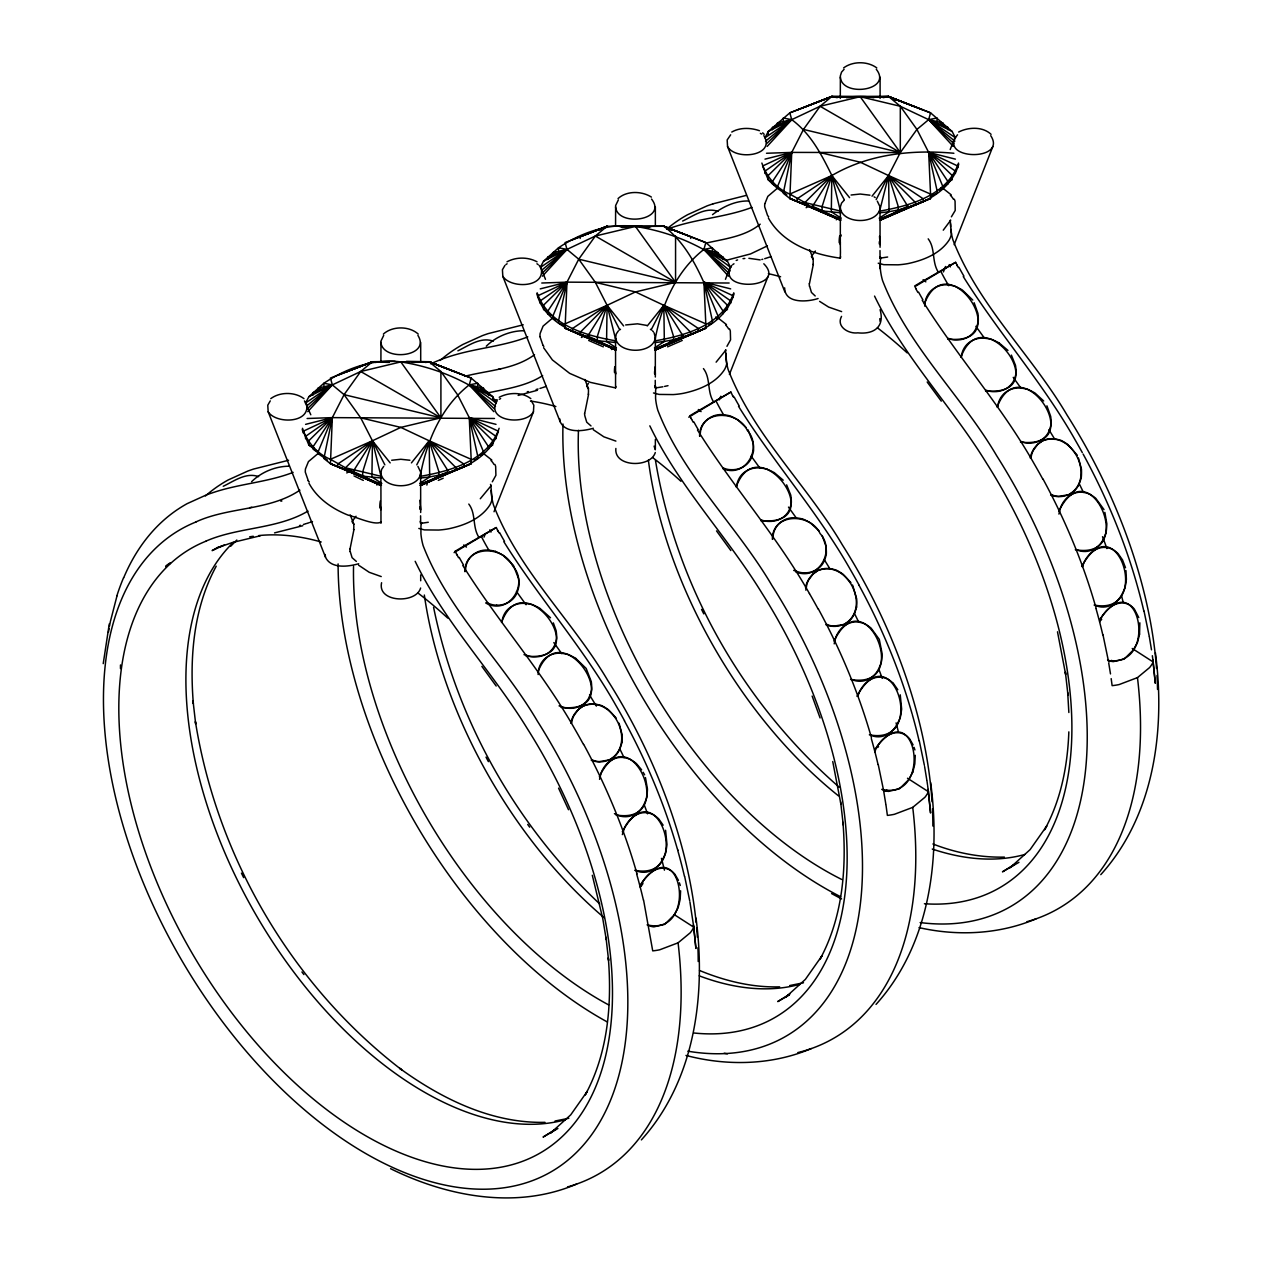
<?xml version="1.0" encoding="UTF-8"?>
<svg xmlns="http://www.w3.org/2000/svg" width="1261" height="1261" viewBox="0 0 1261 1261"><rect width="100%" height="100%" fill="white"/><g stroke="black" fill="none" stroke-linecap="round" stroke-linejoin="round"><path stroke-width="1.5" d="M655.357 449.2L655.357 439.443M841.544 316.369C835.948 326.725 848.685 334.102 857.779 332.841C873.29 334.528 885.017 327.371 880.099 309.686M876.159 199.616L900.307 152.581L900.307 106.271L888.564 96.498L831.834 96.498L789.827 112.844L768.264 131.475L764.97 137.78L791.735 119.653L820.091 106.271L860.191 96.687L888.564 96.498L930.555 112.844L952.134 131.475L955.428 137.78L928.663 119.653L900.307 106.271L860.191 96.687L831.834 96.498L789.827 112.844L791.735 119.653C818.216 139.136 828.682 171.969 844.24 199.616M417.911 466.381L420.622 471.992L420.685 512.502M654.112 332.872L655.357 337.901L655.326 377.023M877.293 201.145L880.02 206.757L880.068 247.266M464.946 571.69C464.694 544.91 503.186 545.083 512.66 565.921C529.462 583.922 508.877 615.983 485.879 603.073M615.557 373.351L615.573 371.806M699.587 436.227C699.351 409.431 737.843 409.604 747.316 430.442C762.921 447.387 745.992 478.392 722.963 468.729M772.378 539.361C772.126 512.565 810.634 512.754 820.107 533.576C835.728 550.521 818.783 581.51 795.754 571.864M323.888 385.582L323.888 383.249C346.16 368.322 373.571 358.345 400.809 361.907C435.612 367.298 468.367 381.121 496.03 403.016L492.736 396.711L471.173 378.064L429.166 361.734L400.809 361.907L360.693 371.506L332.337 384.889L305.572 403.016L308.866 396.711L323.888 383.249L332.337 384.889L344.08 394.661L360.693 417.817L372.436 440.783L371.916 477.005L381.831 483.404M558.528 250.104L558.528 247.771C580.817 232.844 608.228 222.866 635.449 226.444C670.269 231.819 703.023 245.643 730.686 267.537L727.392 261.232L705.813 242.585L663.822 226.255L635.449 226.444L595.35 236.028L566.993 249.41L540.228 267.537L543.523 261.232L558.528 247.771L566.993 249.41L578.736 259.183L595.35 282.338L607.093 305.304L606.573 341.526L616.471 347.926M953.883 153.259C912.002 149.444 868.719 153.921 831.834 175.563L831.314 211.785L841.213 218.169M380.932 507.285L380.901 508.813A20.318 1.939 -87.7 0 0 380.932 509.696M840.315 242.049L840.299 243.594A20.318 1.939 -87.7 0 0 840.33 244.461L840.441 251.759M420.591 515.812L420.67 523.473L420.197 521.313M655.247 380.333L655.326 387.994L662.908 386.78M879.989 250.576L880.068 258.237L879.8 256.661M655.357 387.962L654.853 385.834M840.598 256.661L840.299 258.158L840.457 252.137M380.79 485.438L330.445 463.701L332.337 417.627L344.08 394.661L360.693 371.506L372.436 361.734L395.134 361.34M536.902 293.923C546.045 328.459 588.162 336.34 615.463 349.88L565.086 328.223L566.993 282.149L578.736 259.183L595.35 236.028L607.093 226.255L663.822 226.255L690.744 236.784L690.744 238.439M838.392 219.43L789.827 198.481L791.735 152.408L803.478 129.426L820.091 106.271L831.834 96.498C845.942 98.563 859.86 94.638 873.81 97.759M380.901 361.686L380.98 341.006L383.707 335.394M380.98 523.268L380.901 473.379L381.594 469.47L383.707 466.381M417.911 335.394C431.357 356.816 382.871 362.065 380.901 342.393M420.701 473.379C418.132 489.851 383.47 489.851 380.901 473.379M615.557 226.208L615.636 205.527L618.347 199.916M543.601 347.689L552.397 359.937L569.673 373.366L590.306 382.351L615.557 387.915L615.557 337.901L616.251 333.992L618.347 330.902M651.543 199.065C668.283 220.186 617.512 227.484 615.557 206.914M655.357 337.901C652.788 354.373 618.126 354.373 615.557 337.901M784.641 287.839C784.689 303.838 807.45 302.057 818.074 298.526M840.299 98.39L840.378 75.77L841.544 72.129L844.098 69.308M840.299 244.602L840.378 206.757L841.544 203.116L844.098 200.294M876.285 69.308C893.024 90.429 842.253 97.727 840.299 77.157M880.099 208.144C877.53 224.631 842.868 224.631 840.299 208.144M615.62 387.852L615.857 386.418M1068.839 731.869C1067.61 765.663 1061.021 799.868 1044.612 829.738L1046.756 825.987L1030.095 849.63L1010.14 867.678L1014.538 864.337L1002.463 871.84L1018.951 862.335M103.229 663.633L109.281 623.896M764.86 203.699L767.823 196.369L778.163 187.59M353.963 529.478L350.054 548.882M588.619 394.015L584.71 413.403M813.345 264.258L809.452 283.662M108.446 632.328L109.108 628.388M420.622 588.02C416.13 603.956 377.102 602.648 381.594 582.724M615.872 448.459C613.871 467.421 650.723 468.02 655.279 452.541M109.502 626.118L110.306 621.925M110.448 621.279L116.958 596.012M501.531 622.445C523.693 561.255 597.462 662.64 526.168 656.146M736.188 486.967C758.35 425.777 832.118 527.161 760.824 520.667M960.929 357.226C983.091 296.02 1056.86 397.404 985.55 390.91M840.882 236.233L841.166 235.003M494.485 418.494L332.337 417.627L323.888 458.484L330.445 463.701L380.948 484.839M729.142 283.016L566.993 282.149L558.528 320.657L558.528 323.005L563.903 325.401M937.112 120.362L937.112 118.014L928.663 119.653L916.92 129.426L900.307 152.581L791.735 152.408L783.27 193.248L789.827 198.481L838.549 218.847M1139.55 634.173L1139.849 622.808M537.738 672.381C561.24 610.056 631.241 715.145 561.098 707.342M924.36 304.011C947.862 241.686 1017.832 346.807 947.705 338.988M997.136 407.161C1020.638 344.836 1090.639 449.925 1020.496 442.107M499.12 428.283C488.039 460.691 450.54 471.094 420.212 476.374L420.212 478.029C450.224 475.208 488.511 462.85 498.394 431.23L469.265 417.627L457.522 394.661L440.909 371.506L429.166 361.734L406.468 361.34M733.776 292.804C722.695 325.212 685.196 335.615 654.869 340.896L654.869 342.551C685.669 339.729 724.271 326.741 734.012 293.923M958.518 163.047C947.437 195.455 909.938 205.858 879.611 211.139L879.611 212.794C910.41 209.988 949.013 196.984 958.754 164.182M420.212 476.374C426.313 441.965 441.066 406.83 469.265 384.889L477.73 383.249L477.73 385.582M654.869 340.896C660.969 306.486 675.707 271.351 703.922 249.41L712.37 247.771L712.37 250.104M879.611 211.139L888.564 175.563L860.191 162.18L820.091 152.581M493.839 411.653L469.265 384.889L471.173 378.064L429.166 361.734L412.41 362.443M728.495 276.175L703.922 249.41L705.813 242.585L663.822 226.255C692.604 248.149 704.521 284.419 718.203 316.464L718.203 318.119M953.237 146.418L928.663 119.653L930.555 112.844L888.564 96.498L869.948 97.286M381.2 521.896C375.384 526.136 355.76 516.726 348.083 515.119C332.274 508.782 317.173 498.473 308.945 483.168M570.886 723.262C572.62 712.355 582.519 702.976 593.884 704.001A22.808 9.725 25.4 0 1 601.576 705.593A22.808 7.219 39.3 0 1 608.464 709.754L616.235 718.108M805.543 587.784C807.276 576.876 817.175 567.497 828.54 568.522A22.808 9.725 25.4 0 1 836.216 570.114A22.808 7.219 39.3 0 1 843.12 574.275L850.891 582.629M1030.284 458.027C1032.018 447.119 1041.917 437.74 1053.282 438.781A22.808 9.725 25.4 0 1 1060.958 440.357A22.808 7.219 39.3 0 1 1067.862 444.518L1077.335 455.284M440.909 371.506L440.909 417.817L400.809 427.4L372.436 440.783L362.727 471.772L362.727 476.154L381.452 485.154M675.565 236.028L675.565 282.338L635.449 291.937L607.093 305.304L597.383 336.293L597.383 340.675L616.109 349.675M849.567 197.646L831.834 175.563L822.109 206.536L822.109 210.934L840.851 219.918M494.028 511.73L533.45 411.795L533.829 405.191L531.338 400.888M731.79 265.409C714.372 292.788 788.377 288.722 763.819 263.785M957.54 134.801C936.97 160.1 1007.886 161.912 990.736 135.652M599.353 776.713C630.232 711.913 679.521 825.923 615.935 814.937M833.994 641.234C864.888 576.45 914.178 690.445 850.592 679.458M1058.736 511.477C1089.63 446.693 1138.919 560.688 1075.318 549.717M484.003 537.17L485.438 533.529M725.453 279.296L729.693 268.498M719.369 399.863L720.803 396.238M729.41 374.438L768.091 276.317M950.195 149.539L954.435 138.757M943.401 271.935L945.545 266.481M954.151 244.681L992.833 146.56M307.117 418.494L332.337 417.627L318.071 451.942L318.071 453.597L327.45 460.076M541.773 283.016L566.993 282.149L552.712 316.464L552.712 318.119L556.227 319.805M766.515 153.259L791.735 152.408L777.454 186.723L777.454 188.362L786.848 194.84M123.673 577.79L123.956 577.128A388.782 224.442 60 0 1 177.06 509.838L180.355 507.679A383.628 221.495 59.9 0 1 187.132 503.659L206.599 494.832A498.473 287.902 60.1 0 1 212.573 492.767C238.849 483.735 267.19 482.411 293.135 472.371M622.303 831.771C657.312 767.019 694.307 881.66 634.709 870.295M856.96 696.308C891.968 631.54 928.963 746.181 869.365 734.816M1081.702 566.552C1116.71 501.783 1153.689 616.424 1094.107 605.059M533.45 411.795C525.522 426.06 484.776 421.269 497.133 400.888M216.214 566.189C193.579 607.928 189.544 656.965 193.343 703.543L193.028 700.88L195.691 724.05L195.408 721.623C217.191 857.732 292.174 985.866 401.723 1069.848L399.658 1068.303C441.776 1098.898 491.774 1123.535 544.988 1122.337M416.76 464.836L429.166 440.783L471.173 459.319L471.173 463.701L420.811 485.438M651.417 329.357L663.822 305.304L705.813 323.841L705.813 328.223L655.468 349.959L698.578 330.965L698.578 328.632L663.822 305.304L635.449 291.937L595.35 282.338M589.407 696.813C585.971 704.347 577.633 708.682 569.515 708.304A22.808 19.94 -51.3 0 1 561.807 706.712A22.808 21.926 -33.4 0 1 559.064 705.861M661.915 860.727C657.943 867.615 650.25 873.006 642.022 872.218A22.808 14.486 -30.5 0 1 635.749 870.358M640.604 884.465C681.791 826.207 699.366 937.254 647.082 924.849M875.26 748.987C916.448 690.729 934.023 801.775 881.723 789.37M1100.002 619.23C1138.683 562.374 1159.742 667.242 1108.64 660.559M1133.182 650.14L1124.134 659.109L1113.274 661.631A22.808 12.058 -25.4 0 1 1107.568 659.897M390.169 462.882L372.436 440.783L353.9 470.353L353.9 472.702L381.358 485.343M623.643 325.937L607.093 305.304L588.54 334.89L588.54 337.223L616.014 349.864M838.675 218.121L789.827 198.481L822.109 210.934L840.788 212.794L831.834 175.563L813.282 205.133L813.282 207.466L840.756 220.108M351.992 521.628L356.028 516.253M491.333 485.438L480.283 498.757M586.649 386.15L588.446 383.376M725.973 349.959L716.122 362.159M811.39 256.393L815.41 251.018M950.715 220.202L943.26 230.18M305.588 424.358L332.337 417.627L313.043 446.772L313.043 449.121L321.571 455.284M540.244 288.879L566.993 282.149L547.7 311.294L547.7 313.642L551.183 315.423M764.986 159.138L791.735 152.408L772.441 181.552L772.441 183.885L777.454 188.362M411.433 462.882L429.166 440.783L463.938 464.095L463.938 466.444L420.796 485.359M647.271 325.937L663.822 305.304L690.744 332.321L690.744 333.976L655.279 349.833M872.013 196.18L888.564 175.563L930.555 194.084L930.555 198.481L880.21 220.202M641.376 1139.897C694.984 1080.488 706.16 994.771 696.009 918.087M876.032 1004.418C929.625 945.009 940.816 859.293 930.665 782.608M1100.774 874.661C1154.367 815.252 1165.558 729.536 1155.407 652.851M251.633 481.686C261.295 472.118 275.497 466.223 289.116 466.207M486.273 346.208C495.951 336.64 510.153 330.745 523.772 330.729M270.264 400.888L267.773 405.191L268.167 411.795L325.48 557.157C330.918 569.042 348.304 566.725 358.676 563.746M383.376 334.07C392.36 325.874 409.258 325.874 418.226 334.07M504.92 265.409L502.43 269.712L502.808 276.317L560.136 421.678C565.574 433.563 582.96 431.246 593.332 428.267M618.032 198.592C626.591 190.569 641.881 190.915 651.401 197.094M307.763 411.653L332.337 384.889L330.445 378.064L372.436 361.734L389.192 362.443M542.419 276.175L566.993 249.41L565.086 242.585L607.093 226.255L572.336 239.811M767.161 146.418L791.735 119.653L783.27 118.014L783.27 120.362M315.549 392.36L320.972 387.679M550.206 256.881L555.628 252.2M774.948 127.125L780.37 122.443M230.684 546.249L236.8 540.039M384.841 464.836L372.436 440.783L345.514 467.799L345.514 469.455L380.98 485.312M619.498 329.357L607.093 305.304L580.17 332.321L580.17 333.976L615.62 349.833M761.88 163.047C766.262 176.461 776.54 188.724 789.827 194.084L831.834 175.563L804.912 202.564L804.912 204.219L840.362 220.092M314.036 447.844L308.866 445.07L303.207 431.23L332.337 417.627L308.866 440.672L308.866 445.07L316.543 450.902M537.864 297.407L537.864 295.752L566.993 282.149L543.523 305.194L543.523 309.591L546.959 311.435M771.7 181.679L768.264 179.834L762.606 166.011L791.735 152.408L768.264 175.452L768.264 179.834L772.441 183.885L777.674 186.565M492.294 481.797L495.904 475.302L495.668 466.554A20.318 16.235 9.6 0 0 495.415 465.687L494.895 464.426M726.951 346.318L730.56 339.824L730.324 331.076A20.318 16.235 9.6 0 0 730.072 330.209L729.552 328.963M307.321 408.753L332.337 384.889L318.071 388.104L318.071 389.759M541.978 273.274L566.993 249.41L552.712 252.641L552.712 254.281M766.72 143.533L791.735 119.653L777.454 122.884L777.454 124.54M553.437 317.346L543.081 326.126L540.118 333.456A32.108 25.772 -3.5 0 0 539.96 336.64M613.965 347.327L611.506 349.533M951.393 216.829L955.207 210.477L955.066 201.319A20.318 16.235 9.6 0 0 954.813 200.467L954.293 199.206M270.768 398.649C279.895 391.761 294.838 391.761 303.964 398.649M843.609 67.921C852.72 61.032 867.663 61.032 876.789 67.921M376.85 485.012L378.095 483.94M760.21 224.159C745.219 236.485 725.043 238.77 706.743 242.947M836.248 219.792L837.493 218.705M318.071 453.487L308.441 461.605L305.461 468.934A32.108 25.772 -3.5 0 0 305.304 472.118L308.283 480.709M730.671 134.801L727.171 139.955L727.55 146.56L784.878 291.921M307.574 405.222L332.337 384.889L313.043 392.612L313.043 394.945M542.23 269.759L566.993 249.41L547.7 257.134L547.7 259.467M765.506 141.2L791.735 119.653L772.441 127.377L772.441 129.725M299.882 490.182C269.255 510.878 229.155 506.67 196.117 521.833M534.538 354.719C514.362 369.552 487.975 370.245 464.521 376.361M712.528 214.638C722.726 206.82 735.415 200.657 748.514 200.988M332.337 417.627L305.572 436.369L305.572 438.702M566.993 282.149L540.228 300.89L540.228 303.239M791.735 152.408L764.97 171.133L764.97 173.482M381.09 484.082L330.445 463.701L362.727 476.154L381.389 478.029L372.436 440.783L337.68 464.095L337.68 466.444L380.806 485.359M537.139 292.804C548.22 325.212 585.719 335.615 616.046 340.896L607.093 305.304L572.336 328.632L572.336 330.965L597.383 340.675L616.046 342.551M831.834 175.563L797.062 198.875L797.062 201.208L840.204 220.123M507.017 261.799C515.97 256.881 528.06 256.881 537.013 261.799M505.929 264.558L507.095 263.785M731.758 132.042C740.002 127.298 750.658 127.629 759.437 130.703M499.246 397.262C508.687 392.281 522.164 391.887 530.834 398.649M619.372 330.051L620.522 329.279M732.799 264.558L733.965 263.785M958.644 132.042C968.338 126.998 982.745 126.384 991.067 134.328M307.999 511.099C276.963 529.415 238.707 526.846 206.047 541.079M542.656 375.62C526.467 386.039 506.938 388.766 488.496 392.77M767.397 245.863L750.531 253.934L725.769 260.444M419.787 483.404L429.686 477.005L429.166 440.783L400.809 427.4L360.693 417.817M654.427 347.926L664.342 341.526L663.822 305.304L682.359 334.89L682.359 337.223L654.9 349.864M879.169 218.169L889.084 211.785L888.564 175.563L923.32 198.875L923.32 201.208L880.194 220.123M582.424 706.57L578.342 709.565L573.991 715.491A22.808 19.23 -13.4 0 0 571.722 722.837M817.081 571.091L812.982 574.102L808.648 580.013A22.808 19.23 -13.4 0 0 806.378 587.358A22.808 21.484 -29.3 0 0 805.826 590.164M1041.822 441.334L1037.724 444.345L1033.389 450.256A22.808 19.23 -13.4 0 0 1031.12 457.617M610.387 759.264C636.616 742.871 612.878 694.984 583.938 705.813M845.043 623.785C871.272 607.392 847.518 559.521 818.594 570.335M1069.769 494.028C1096.014 477.635 1072.26 429.765 1043.32 440.578M454.086 552.633L496.188 527.555A54.412 1.166 -30.9 0 0 492.752 529.447L461.494 547.495A54.412 1.166 -30.9 0 0 455.142 551.262M688.742 417.17L730.844 392.076A54.412 1.166 -30.9 0 0 727.408 393.984L696.151 412.016A54.412 1.166 -30.9 0 0 689.799 415.783A79.632 44.529 60.2 0 0 691.17 418.337M956.957 264.873A79.632 47.177 59.9 0 1 955.696 262.304L915.77 286.089M643.583 900.055L652.725 950.873A52.946 35.592 9.9 0 0 659.771 949.769L678.071 942.834L690.24 932.777A53.466 35.923 9.9 0 0 693.771 927.182L689.94 902.009M886.325 807.607L887.381 815.394A52.946 35.592 9.9 0 0 894.427 814.291L912.728 807.371L924.896 797.299A53.466 35.923 9.9 0 0 928.427 791.703L927.607 785.477M1111.177 678.639L1112.123 685.653A52.946 35.592 9.9 0 0 1119.169 684.55L1137.469 677.614L1149.622 667.542A53.466 35.923 9.9 0 0 1153.169 661.962L1152.349 655.72M218.72 546.817L212.116 550.616L222.724 545.714M346.759 472.938L349.644 471.267M581.416 337.459L584.3 335.804M806.157 207.702L809.042 206.047M915.912 288.58A79.632 44.529 60.2 0 1 914.651 285.995A54.412 1.166 -30.9 0 1 920.893 282.275L952.15 264.227A54.412 1.166 -30.9 0 1 955.586 262.335M884.623 791.451L886.909 790.127M1109.365 661.694L1111.65 660.37M557.898 1128.5L543.065 1137.075L555.155 1129.557L550.758 1132.914L570.713 1114.866L587.358 1091.222L585.214 1094.974C607.928 1053.329 612.042 1004.323 608.306 957.777L608.606 960.456L605.974 937.27M789.26 994.929L777.722 1001.597L789.796 994.094L785.414 997.435L805.369 979.387L822.014 955.743L819.871 959.495C842.584 917.85 846.683 868.845 842.947 822.298L843.262 824.978L840.63 801.807M948.682 181.679L952.134 179.834L952.134 175.452L928.663 152.408L916.92 129.426L900.307 106.271M723.94 311.435L727.392 309.591L727.392 305.194L703.922 282.149L705.813 323.841M489.3 446.914L492.736 445.07L492.736 440.672L469.265 417.627L471.173 459.319M682.248 340.454L667.573 346.838M682.627 221.053C693.518 215.899 705.388 206.851 717.998 211.391M457.901 350.81C468.777 345.64 480.646 336.608 493.256 341.148M223.244 486.273C234.12 481.119 245.99 472.071 258.6 476.626M499.309 399.264L500.633 398.586M944.457 185.666L947.957 183.885L947.957 181.552L928.663 152.408L955.412 159.138M791.735 119.653L768.264 131.475L768.264 134.407M543.523 261.232L566.993 249.41M308.866 396.711L332.337 384.889M939.429 190.064L942.929 188.362L942.929 186.723L928.663 152.408L957.793 166.011L957.793 167.666M480.031 455.284L483.546 453.597L483.546 451.942L469.265 417.627L496.014 424.358M879.548 219.918L898.273 210.934L898.273 206.536L888.564 175.563L915.486 202.564L915.486 204.219L880.02 220.092M654.806 349.675L673.532 340.675L673.532 336.293L663.822 305.304M420.149 485.154L438.891 476.154L438.891 471.772L429.166 440.783L456.088 467.799L456.088 469.455L420.638 485.312M879.642 220.108L907.1 207.466L907.1 205.133L888.564 175.563M420.244 485.343L447.718 472.702L447.718 470.353L429.166 440.783M430.584 363.751L441.255 359.353A498.473 287.902 60.1 0 1 447.229 357.289C473.505 348.257 501.846 346.933 527.792 336.892M897.785 210.808L908.503 206.016M931.753 195.644L937.112 193.248L937.112 190.915L928.663 152.408L955.428 171.133L955.428 173.482M669.465 342.157L683.761 335.773M708.808 324.597L712.37 323.005L712.37 320.657L703.922 282.149L730.671 288.879M436.59 476.831L447.324 472.04M474.152 460.076L477.73 458.484L477.73 456.135L469.265 417.627L496.03 436.369L496.03 438.702M565.086 323.841L607.093 305.304M302.482 428.283C306.864 441.697 317.141 453.944 330.445 459.319L372.436 440.783M438.292 480.394L443.194 478.25M880.052 219.603L930.555 198.481L879.91 218.847M657.107 348.603L705.813 328.223L656.981 347.878M224.49 544.894L219.398 547.022L232.56 542.498L260.27 535.783M420.654 484.839L471.173 463.701L420.528 484.082M751.95 207.387C726.131 217.176 698.058 218.61 671.955 227.532A498.473 287.902 60.1 0 0 667.983 228.887M736.219 260.46L737.59 259.908M797.062 110.054L831.834 96.498L837.209 97.664M588.54 233.553L607.093 226.255L580.17 236.784L580.17 238.439M353.9 369.032L372.436 361.734L376.014 362.506M804.912 107.027L831.834 96.498L813.282 103.796M345.514 372.263L372.436 361.734L337.68 375.289M1036.053 918.828C999.437 934.354 957.619 936.371 919.033 927.607M811.312 1048.569C772.016 1065.246 726.966 1066.254 685.968 1055.425M576.671 1184.047C516.6 1209.835 447.403 1196.768 390.563 1168.679M312.492 521.534L309.828 522.48M1068.288 494.785L1058.767 496.377A22.808 18.537 -43.1 0 1 1051.469 494.58M843.546 624.526L834.025 626.118A22.808 18.537 -43.1 0 1 826.727 624.337M608.89 760.005L599.369 761.597A22.808 18.537 -43.1 0 1 592.071 759.816M771.007 256.629L764.718 258.678M546.265 386.386L542.687 387.584M308.929 522.779L306.234 523.63M713.017 203.825L746.354 195.376M541.789 387.884L539.976 388.435M305.32 523.914L303.381 524.481M537.407 390.279L518.145 395.418M302.75 525.742L274.551 532.883M761.802 259.514L762.779 259.246M538.037 389.003L536.098 389.539M625.677 324.944L637.546 323.825L646.751 325.401M299.488 525.538L300.465 525.285M527.24 391.761L528.233 391.525M851.065 195.014L860.191 194.036L869.98 195.187M391.682 460.249L400.809 459.272L409.935 460.249M280.84 501.2L281.897 500.964M249.773 507.679L251.79 507.237M883.189 97.664L888.564 96.498L923.32 110.054M425.587 362.506L429.166 361.734L463.938 375.289M664.61 386.402L668.015 385.677M523.236 324.802L488.275 333.582A498.473 287.681 59.9 0 0 482.317 335.662L462.85 344.474A383.628 221.495 60.2 0 0 456.072 348.509L452.762 350.668A388.782 224.553 60 0 0 440.057 360.504M288.58 460.265L253.619 469.045A498.473 287.681 59.9 0 0 247.66 471.125L228.194 479.952A383.628 221.495 60.2 0 0 221.416 483.972L218.121 486.131A388.782 224.553 60 0 0 205.401 495.967M498.71 369.205L500.775 368.779M789.685 985.55L803.493 982.776M555.045 1121.029L568.837 1118.255M880.099 258.158L887.649 257.023M420.701 523.394L428.267 522.259M621.846 227.5L635.449 225.766L649.068 227.5M846.572 97.759L850.45 97.286M743.013 258.647L744.841 258.458M597.383 230.132L601.056 229.77M496.708 605.185C504.826 605.548 513.18 601.229 516.616 593.695A22.808 10.403 -89.4 0 0 518.854 586.349A22.808 7.692 76.9 0 0 518.523 578.547L513.385 565.306L502.934 555.234A22.808 6.147 32.5 0 0 495.541 551.42M645.206 227.043L650.786 226.807M663.932 868.23C655.641 867.631 648.548 873.29 644.024 879.721A22.808 22.036 38.3 0 0 640.273 887.334M1004.387 857.102C979.986 857.669 955.602 852.83 932.919 843.972M779.645 986.859C752.076 987.647 724.854 980.932 699.508 970.466M811.548 257.023L813.282 259.135M748.892 258.3L760.194 259.908M794.934 517.751C786.817 517.231 778.526 521.77 775.026 529.242A22.808 17.654 -20.5 0 0 773.119 536.288A22.808 20.412 -33.8 0 0 772.757 539.03M620.128 226.807L625.708 227.043M894.601 100.029L898.273 100.376M669.859 229.77L673.532 230.132M840.299 258.158C812.715 254.423 782.624 243.499 768.343 217.932M840.788 211.139L804.912 202.564L789.827 194.084M381.389 476.374L345.514 467.799L330.445 459.319M953.679 143.533L928.663 119.653L942.929 122.884L942.929 124.54L945.451 127.125M728.937 273.274L703.922 249.41L718.203 252.641L718.203 254.281L720.709 256.881M494.28 408.753L469.265 384.889L483.546 388.104L483.546 389.759L486.052 392.36M803.478 129.426L900.307 152.581L860.191 96.687M578.736 259.183L675.565 282.338L635.449 226.444M344.08 394.661L440.909 417.817L400.809 361.907M841.639 311.609L828.635 307.085L819.618 301.363M1050.634 494.99C1060.848 499.214 1073.883 495.1 1078.675 484.886A22.808 9 -81.8 0 0 1081.307 477.336A22.808 6.778 83.9 0 0 1081.449 469.155L1078.439 458.011M825.892 624.747C836.106 628.971 849.142 624.857 853.933 614.627A22.808 9 -81.8 0 0 856.566 607.077M591.236 760.225C601.465 764.434 614.485 760.336 619.277 750.106A22.808 9 -81.8 0 0 621.909 742.556M615.888 441.098L603.893 436.842L593.253 429.702M381.232 576.576L369.237 572.305L358.597 565.18M587.09 386.78L588.54 388.877M352.434 522.259L353.9 524.355M603.341 346.838L588.666 340.454M915.486 107.027L888.564 96.498L907.1 103.796M456.088 372.263L429.166 361.734L447.718 369.032M663.822 226.255L682.359 233.553M954.876 141.2L928.663 119.653L947.957 127.377L947.957 129.725M730.135 270.957L703.922 249.41L723.215 257.134L723.215 259.467M495.494 406.42L469.265 384.889L488.559 392.612L488.559 394.945M613.934 347.878L565.086 328.223L615.604 349.36M590.999 425.934L586.743 422.214L584.883 416.035A32.77 24.905 -55.2 0 1 584.521 413.466M356.343 561.413L352.087 557.677L350.227 551.514M363.31 480.394L354.01 475.933M802.942 202.028L808.317 204.424M811.879 206.016L826.191 212.4M587.153 335.773L601.45 342.157M348.919 469.644L365.012 476.831M723.215 313.642L723.215 311.294L703.922 282.149L733.051 295.752L733.051 297.407M928.663 119.653L952.134 131.475M703.922 249.41L727.392 261.232M469.265 384.889L492.736 396.711L492.736 399.627M815.205 295.972L811.469 292.457L809.625 286.279M760.367 133.367L761.691 134.044M831.598 893.576L841.607 898.951M999.075 342.913L1007.965 350.432M878.223 263.218L883.803 264.684L897.99 264.826A51.811 29.823 -0.2 0 0 908.172 263.549C923.683 260.239 940.312 253.65 949.265 239.826A51.811 29.823 -0.2 0 0 951.44 233.963L950.242 220.297M653.482 392.959L659.062 394.425L673.248 394.583A51.811 29.823 -0.2 0 0 683.43 393.306C698.941 389.996 715.57 383.391 724.523 369.583A51.811 29.823 -0.2 0 0 726.714 363.72L725.501 350.054M418.825 528.438L424.405 529.904L438.592 530.046A51.811 29.823 -0.2 0 0 448.774 528.769C464.284 525.474 480.914 518.87 489.867 505.046A51.811 29.823 -0.2 0 0 492.058 499.183L490.844 485.517A11.507 7.219 -55.7 0 0 490.497 484.382M820.091 106.271L900.307 152.581M595.35 236.028L675.565 282.338M360.693 371.506L440.909 417.817M575.725 658.368L586.176 668.44L591.299 681.665A22.808 7.692 76.9 0 1 591.677 689.499A22.808 10.403 -89.4 0 1 589.407 696.797M1132.236 648.485L1153.153 661.946L1155.297 683.257L1152.885 659.676M907.494 778.242L928.411 791.703L930.555 813.014L928.143 789.418M674.446 914.745L693.771 927.182L695.914 948.493L693.487 924.896M874.109 196.826L875.197 197.536M650.377 329.279L651.543 330.051M536.95 263.785L538.116 264.558M703.922 282.149L730.686 300.89L730.686 303.239M940.028 122.443L942.929 124.54M715.286 252.2L718.203 254.281M480.63 387.679L483.546 389.759M943.717 188.929L951.22 194.84M718.975 318.686L726.478 324.581M484.319 454.165L491.822 460.06M839.132 787.1C743.044 703.685 676.195 585.924 655.436 460.249M762.7 132.831L764.182 134.328M599.779 903.995C515.97 825.23 456.655 720.094 433.595 607.345M893.371 683.399L897.8 689.72M783.223 480.189L774.333 472.67A22.808 5.517 29.3 0 0 766.704 469.045M550.521 617.78L539.676 608.149A22.808 5.517 29.3 0 0 532.047 604.523A22.808 7.298 14.9 0 0 523.835 603.357C515.765 602.994 507.411 607.361 503.959 614.864A22.808 16.787 -23.4 0 0 502.177 621.736M763.867 135.652C776.224 156.049 735.478 160.841 727.55 146.56M652.552 330.902L653.419 331.848M539.125 265.409L539.976 266.355M304.468 400.888L310.805 414.774M1043.682 400.982L1035.123 393.133A22.808 6.147 32.5 0 0 1027.715 389.334A22.808 8.165 18.1 0 0 1019.66 387.978C1011.543 387.49 1003.267 392.013 999.768 399.485A22.808 17.654 -20.5 0 0 997.861 406.531M818.941 530.739L810.382 522.889A22.808 6.147 32.5 0 0 802.973 519.075A22.808 8.165 18.1 0 0 794.919 517.735M746.149 427.605L737.59 419.755A22.808 6.147 32.5 0 0 730.198 415.941A22.808 8.165 18.2 0 0 722.143 414.585C714.01 414.112 705.75 418.636 702.251 426.092A22.808 17.67 -20.5 0 0 700.328 433.154A22.808 20.412 -33.8 0 0 699.965 435.896M972.767 300.071L962.332 289.998A22.808 6.147 32.5 0 0 954.924 286.184A22.808 8.165 18.2 0 0 946.869 284.828C938.751 284.356 930.492 288.879 926.993 296.351A22.808 17.67 -20.5 0 0 925.07 303.397A22.808 20.412 -33.7 0 0 924.707 306.139M542.939 345.23L539.976 336.64M927.182 382.004L941.273 401.14M526.058 604.728L516.506 591.567M984.4 338.043L975.888 326.347M759.658 467.799L751.146 456.088M716.532 530.897L730.844 550.553M481.875 666.375L496.188 686.031M1013.229 377.354L1021.126 388.388M788.488 507.111L796.4 518.145M553.831 642.59L561.744 653.624M928.191 238.849C935.615 248.496 931.611 261.847 938.31 272.108M703.449 368.59C710.873 378.253 706.869 391.604 713.568 401.849M468.793 504.069C476.217 513.716 472.213 527.082 478.912 537.328M641.644 769.856L636.379 763.567A22.808 8.039 47.2 0 0 630.153 759.311A22.808 11.081 34.1 0 0 622.902 757.451C614.627 756.663 606.872 761.88 603.01 768.958A22.808 20.586 -3 0 0 600.299 776.524A22.808 22.304 -21.9 0 0 599.542 779.33M469.265 417.627L488.559 446.772L488.559 449.121M1048.916 429.717L1054.905 439.459M824.174 559.474L830.164 569.2M589.533 694.953L596.358 706.081M963.262 276.553C998.271 332.636 1042.642 382.414 1075.239 440.089A384.369 222.141 60 0 1 1080.645 449.594L1082.301 452.573M922.217 300.26C957.209 356.343 1001.597 406.121 1034.178 463.796A384.369 221.684 60 0 1 1039.584 473.301L1042.879 479.259M738.52 406.31C773.513 462.409 817.916 512.171 850.497 569.846A384.369 222.141 60 0 1 855.904 579.351L859.198 585.309M697.475 430.017C732.468 486.084 776.855 535.862 809.436 593.553M503.88 541.789C538.857 597.872 583.26 647.634 615.841 705.325A384.369 222.141 60 0 1 621.247 714.814L624.542 720.788M462.819 565.495C497.811 621.563 542.198 671.341 574.795 729.031A384.369 221.684 60 0 1 580.186 738.52L583.496 744.494M948.729 285.695L948.177 284.765A138.836 80.152 60 0 1 940.927 271.572M723.987 415.452L723.436 414.522A138.836 80.152 60 0 1 716.185 401.329M1104.021 509.602L1095.777 498.347A22.808 8.039 47.2 0 0 1089.551 494.076M643.157 772.284L644.623 774.837M1083.12 454.07L1083.94 455.568A388.955 224.348 60 0 1 1136.855 584.142M663.144 825.183L658.715 818.878A22.808 8.464 55.4 0 0 653.214 814.622A22.808 12.011 43.5 0 0 646.452 812.683C638.145 811.926 630.721 817.396 626.559 824.19A22.808 21.516 12.8 0 0 623.344 831.834A22.808 22.714 0 0 0 622.351 834.609M818.137 609.016L814.842 603.042A384.369 221.684 60 0 0 809.436 593.553M1011.385 355.098L1015.499 365.375A22.808 8.023 73.3 0 1 1016.067 372.988A22.808 10.971 86.6 0 1 1013.97 380.144C1010.581 387.742 1002.148 391.872 994.078 391.651A22.808 20.507 -56.3 0 1 986.197 390.201M786.643 484.855L790.757 495.132A22.808 8.023 73.3 0 1 791.325 502.729M748.025 429.828L753.164 443.068A22.808 7.692 76.9 0 1 753.542 450.902A22.808 10.403 -89.4 0 1 751.257 458.2C747.852 465.75 739.482 470.069 731.364 469.707A22.808 19.94 -51.3 0 1 723.672 468.115M957.367 265.945L956.847 264.92M949.234 264.605L950.4 266.891M732.625 395.702L732.105 394.661A79.632 47.177 59.9 0 1 730.954 392.045M691.58 419.393L691.06 418.368M497.985 531.18L497.449 530.14M489.835 529.825L491.002 532.126M456.923 554.872L456.403 553.847M915.801 288.611L916.321 289.652A92.731 52.789 60.1 0 0 917.945 292.473M654.112 446.126L655.279 449.767M540.67 267.379L545.461 279.296M502.808 276.317C510.689 288.706 545.319 287.949 541.221 268.498M268.167 411.795C276.049 424.185 310.663 423.428 306.565 403.977M553.327 622.871L556.101 630.61A22.808 8.023 73.3 0 1 556.668 638.208A22.808 10.971 86.6 0 1 554.572 645.38C551.183 652.962 542.75 657.091 534.68 656.886A22.808 20.507 -56.3 0 1 526.814 655.421M1046.914 405.821L1050.697 416.429A22.808 7.692 76.9 0 1 1051.075 424.279M974.122 302.703L977.905 313.311A22.808 7.692 76.9 0 1 978.268 321.145A22.808 10.403 -89.4 0 1 975.998 328.443C972.594 335.993 964.224 340.312 956.106 339.95A22.808 19.94 -51.3 0 1 948.414 338.358M822.172 535.578L825.955 546.186A22.808 7.692 76.9 0 1 826.333 554.02A22.808 10.403 -89.4 0 1 824.063 561.318C820.659 568.869 812.273 573.203 804.171 572.825A22.808 19.94 -51.3 0 1 796.463 571.233A22.808 21.926 -33.5 0 1 793.705 570.382M558.576 788.141L568.522 809.735M874.551 296.083C903.79 356.91 951.582 406.105 986.685 463.386A349.061 201.524 60 0 1 924.408 903.743M649.825 425.84C679.048 486.667 726.825 535.862 761.943 593.143A349.061 201.524 60 0 1 694.054 1033.011M415.168 561.303C444.392 622.146 492.184 671.341 527.287 728.606A349.061 201.524 60 0 1 543.649 1150.915A349.061 201.524 60 0 1 185.761 942.014A349.061 201.524 60 0 1 206.079 541.142M913.09 744.873L909.544 738.725A22.808 8.48 63.8 0 0 904.799 734.643M678.434 880.351L674.887 874.204A22.808 8.48 63.8 0 0 670.143 870.106A22.808 12.515 53.5 0 0 663.932 868.214M852.594 585.041L856.692 598.896A22.808 6.778 84 0 1 856.597 607.124M809.609 249.71L813.203 258.82M584.868 379.466L588.461 388.577M350.211 514.929L353.821 524.056M1138.762 617.575L1134.285 608.968A22.808 8.48 63.8 0 0 1129.541 604.886A22.808 12.515 53.5 0 0 1123.315 602.979C1115.039 602.411 1107.93 608.054 1103.422 614.485A22.808 22.036 38.3 0 0 1099.671 622.099M619.056 723.231L622.036 734.375A22.808 6.778 84 0 1 621.941 742.587M812.147 696.056L820.091 717.935M914.02 747.316L914.919 749.948M679.364 882.795L680.262 885.427M677.661 849.394L677.945 850.387M636.6 873.101L636.884 874.078M1096.14 608.369L1095.998 607.865A388.955 224.884 60 0 0 1043.083 479.164M302.246 429.402L303.207 432.886M1104.857 512.36L1106.843 523.835A22.808 5.438 -88.8 0 1 1106.133 532.315A22.808 7.125 -74.3 0 1 1102.981 539.913C1099.293 547.116 1091.301 552.192 1083.089 551.42A22.808 16.661 -36.2 0 1 1076.279 549.528M645.459 777.58L647.445 789.055A22.808 5.438 -88.8 0 1 646.751 797.551A22.808 7.125 -74.3 0 1 643.583 805.133C639.91 812.336 631.919 817.412 623.691 816.655A22.808 16.661 -36.2 0 1 616.881 814.764A22.808 19.672 -23.9 0 1 614.422 813.629M592.307 875.276L602.758 918.528L606.273 939.713M1144.042 611.112L1149.228 636.174M919.301 740.869L924.376 765.317M684.644 876.348L689.72 900.795M1102.981 634.819L1108.056 659.267M878.239 764.576L883.394 789.481M419.834 500.239L420.701 509.822M1057.49 631.793L1065.655 674.477L1065.372 672.05L1068.004 695.221M832.749 761.549L840.914 804.234M1125.506 567.765L1122.542 559.963L1118.113 553.642A22.808 8.464 55.4 0 0 1112.596 549.386A22.808 12.011 43.5 0 0 1105.85 547.447C1097.543 546.691 1090.119 552.176 1085.942 558.954A22.808 21.516 12.8 0 0 1082.742 566.599M900.244 694.811L901.647 709.076A22.808 3.783 -82.2 0 1 900.259 717.667A22.808 4.949 -67.7 0 1 896.571 725.217C892.646 732.137 884.907 737.512 876.679 736.755A22.808 14.486 -30.5 0 1 870.389 734.879M665.587 830.29L666.99 844.555A22.808 3.783 -82.2 0 1 665.603 853.145A22.808 4.949 -67.7 0 1 661.915 860.696M1149.307 636.632L1151.498 649.825M879.784 318.702L880.099 321.397M560.136 421.678L559.837 418.983M325.48 557.157L325.18 554.462M1108.277 660.48L1108.419 661.284M924.597 766.53L926.867 780.37M883.535 790.237L885.868 804.471M1108.687 662.876L1110.5 673.926M879.5 236.233L880.099 244.602M926.993 781.158L927.497 784.689M885.994 805.259L886.215 806.819M1125.963 570.587L1126.388 579.319A22.808 3.783 -82.2 0 1 1125.001 587.91A22.808 4.949 -67.7 0 1 1121.313 595.46C1117.372 602.38 1109.648 607.77 1101.405 606.998A22.808 14.486 -30.5 0 1 1095.131 605.122M654.948 367.046L655.357 374.359M1067.689 692.557L1068.855 712.512M928.663 152.408L930.555 194.084M950.589 226.554L950.51 223.686M491.128 490.356L491.301 493.224A49.573 28.625 60 0 0 493.477 504.983C518.775 570.681 572.289 620.286 607.692 680.373A370.797 214.086 60 0 1 696.151 922.548M915.265 755.307L914.808 763.93A22.808 1.844 -76.2 0 1 912.696 772.473M680.609 890.786L680.152 899.392A22.808 1.844 -76.2 0 1 678.04 907.952A22.808 2.522 -61.6 0 1 673.8 915.313L664.736 924.345L653.876 926.867A22.808 12.058 -25.4 0 1 648.17 925.133M725.769 353.443L725.942 357.746A49.573 28.625 60 0 0 728.133 369.505C753.447 435.203 806.977 484.807 842.348 544.894A370.797 214.086 60 0 1 932.037 801.76M880.099 77.157L880.099 98.39M880.099 264.778L880.099 268.688M655.357 206.914L655.357 226.208M420.701 342.393L420.701 361.686M420.701 574.921L420.701 580.769M482.742 454.449A15.699 7.865 15.4 0 1 481.954 453.661M490.986 460.517A13.698 8.464 33.3 0 1 494.013 464.474M350.069 551.577A32.77 24.905 -55.2 0 1 349.864 548.945M353.679 524.608A29.649 10.372 -57.9 0 1 353.569 529.841M309.229 481.86A13.004 10.876 0.7 0 1 308.188 480.756M419.945 506.859A32.108 1.387 89.9 0 1 419.913 509.208M379.829 507.962A13.698 6.242 -83.4 0 1 380.365 500.869M495.526 551.372A22.808 8.165 18.2 0 0 487.487 550.064C479.353 549.591 471.094 554.115 467.595 561.571A22.808 17.67 -20.5 0 0 465.672 568.616A22.808 20.412 -33.7 0 0 465.309 571.375M486.257 602.726A22.808 21.926 -33.4 0 0 489.016 603.578A22.808 19.94 -51.3 0 0 496.708 605.185M526.814 655.421A22.808 22.257 -37 0 1 524.009 654.664M575.725 658.384A22.808 6.147 32.5 0 0 568.317 654.554A22.808 8.165 18.1 0 0 560.262 653.198C552.145 652.725 543.869 657.249 540.386 664.72A22.808 17.654 -20.5 0 0 538.463 671.766A22.808 20.412 -33.8 0 0 538.1 674.509M717.383 318.97A15.699 7.865 15.4 0 1 715.681 317.047M725.642 325.054A13.698 8.464 33.3 0 1 728.669 328.995M588.335 389.145A29.649 10.372 -57.9 0 1 588.225 394.362M543.869 346.381A13.004 10.876 0.7 0 1 542.845 345.278M615.589 374.218A20.318 1.939 -87.7 0 1 615.589 373.224M654.601 371.38A32.108 1.387 89.9 0 1 654.569 373.729M614.485 372.484A13.698 6.242 -83.4 0 1 614.801 366.715M766.672 469.013A22.808 7.298 14.9 0 0 758.491 467.878C750.421 467.532 742.067 471.882 738.615 479.385A22.808 16.787 -23.4 0 0 736.834 486.257M761.455 519.958A22.808 20.507 -56.3 0 0 769.336 521.408C777.406 521.613 785.824 517.499 789.244 509.917A22.808 10.971 86.6 0 0 791.293 502.698M851.538 679.285A22.808 16.661 -36.2 0 0 858.331 681.192C866.559 681.933 874.519 676.873 878.239 669.686A22.808 7.125 -74.3 0 0 881.376 662.041A22.808 5.438 -88.8 0 0 882.117 653.592L879.28 639.359L871.036 628.088A22.808 8.039 47.2 0 0 864.81 623.832A22.808 11.081 34.1 0 0 857.543 621.988C849.283 621.2 841.528 626.402 837.651 633.495A22.808 20.586 -3 0 0 834.955 641.045A22.808 22.304 -21.9 0 0 834.199 643.851M893.371 683.415A22.808 8.464 55.4 0 0 887.854 679.143A22.808 12.011 43.5 0 0 881.108 677.204C872.801 676.448 865.377 681.917 861.2 688.711A22.808 21.516 12.8 0 0 858 696.356M882.826 789.654A22.808 12.058 -25.4 0 0 888.516 791.404L899.392 788.866L908.44 779.897A22.808 2.522 -61.6 0 0 912.665 772.41M904.783 734.596A22.808 12.515 53.5 0 0 898.573 732.736C890.298 732.168 883.189 737.811 878.681 744.242A22.808 22.036 38.3 0 0 874.929 751.855M942.125 189.229A15.699 7.865 15.4 0 1 941.005 188.047M950.384 195.297A13.698 8.464 33.3 0 1 953.411 199.238M809.452 286.357A32.77 24.905 -55.2 0 1 809.263 283.709M813.077 259.388A29.649 10.372 -57.9 0 1 812.951 264.605M768.611 216.64A13.004 10.876 0.7 0 1 767.586 215.536L764.718 206.883A32.108 25.772 -3.5 0 1 764.765 203.699M879.343 241.639A32.108 1.387 89.9 0 1 879.311 243.972M839.227 242.742A13.698 6.242 -83.4 0 1 839.763 235.634M999.059 342.929A22.808 5.517 29.3 0 0 991.445 339.304A22.808 7.298 14.9 0 0 983.233 338.121C975.163 337.775 966.809 342.125 963.357 349.628A22.808 16.787 -23.4 0 0 961.576 356.5M1021.205 441.492A22.808 19.94 -51.3 0 0 1028.913 443.084C1037.015 443.446 1045.369 439.127 1048.805 431.593A22.808 10.403 -89.4 0 0 1051.043 424.232M1089.536 494.044A22.808 11.081 34.1 0 0 1082.285 492.231C1074.025 491.443 1066.27 496.645 1062.392 503.738A22.808 20.586 -3 0 0 1059.697 511.288A22.808 22.304 -21.9 0 0 1058.925 514.11M1133.182 650.077A22.808 2.522 -61.6 0 0 1137.406 642.653A22.808 1.844 -76.2 0 0 1139.566 634.141M666.675 229.124A388.782 224.553 60 0 1 677.504 220.911L680.798 218.736A383.628 221.495 60.2 0 1 687.592 214.717L707.058 205.89A498.473 287.681 59.9 0 1 713.017 203.841M1079.18 483.657A363.956 210.13 60 0 1 1083.451 492.405M1102.508 536.697A363.956 210.13 60 0 1 1106.922 548.582M1121.612 596.09A363.956 210.13 60 0 1 1123.094 601.986M1137.123 585.12A389.838 224.379 60.1 0 1 1143.837 611.065M963.924 276.143A124.067 70.364 60 0 1 958.959 267.332M958.36 267.6A92.731 54.05 59.9 0 1 957.477 265.898M1137.469 677.614A396.19 228.745 60 0 1 1139.392 697.317A396.443 228.887 60 0 1 1026.943 921.696M1100.475 620.034A15.92 11.302 -75.4 0 1 1101.373 618.852M1101.279 619.923A15.92 10.845 -77.6 0 1 1101.688 619.34M923.084 279.753A368.984 213.03 60 0 1 925.826 281.865M768.343 273.684A337.144 194.651 60 0 1 780.606 276.774M877.435 327.844A337.144 194.651 60 0 1 907.148 352.875M922.926 299.803A127.66 73.469 60 0 1 918.607 292.174M1096.061 608.827A389.838 225.404 60 0 1 1102.776 634.772M920.152 922.563A370.797 214.086 60 0 0 996.71 455.788C961.402 395.655 907.825 346.066 882.495 280.383A49.573 28.625 60 0 1 880.32 268.609L880.336 260.649A11.507 6.069 -64.3 0 1 881.108 257.465M840.614 896.729A370.797 214.086 60 0 1 562.989 424.027M841.796 879.5A349.061 201.524 60 0 1 578.468 430.364M950.826 229.439A49.573 28.625 60 0 0 952.875 239.748C978.189 305.446 1031.75 355.035 1067.09 415.153A370.797 214.086 60 0 1 1156.542 668.472M1156.999 675.518A370.797 214.086 60 0 1 1157.535 689.436M703.796 613.886A349.061 201.524 60 0 1 701.557 609.394M1024.815 854.485A336.577 194.32 60 0 1 932.273 849.047M838.439 795.817A336.577 194.32 60 0 1 648.359 460.107M854.438 613.413A363.956 210.13 60 0 1 858.709 622.162M878.901 669.418A363.956 210.13 60 0 1 882.196 678.339M896.098 722.884A363.956 210.13 60 0 1 898.352 731.743M912.381 714.877A389.838 224.379 60.1 0 1 919.096 740.822M859.088 585.372A388.955 224.348 60 0 1 912.113 713.899M739.182 405.884A124.067 70.364 60 0 1 734.217 397.089M733.618 397.357A92.731 54.05 59.9 0 1 732.736 395.655M912.728 807.371A396.19 228.745 60 0 1 914.651 827.074A396.443 228.887 60 0 1 797.803 1052.588M877.593 747.537A15.92 11.302 -75.4 0 1 878.57 746.622M698.342 409.51A368.984 213.03 60 0 1 701.084 411.622M493.429 400.1A337.144 194.651 60 0 1 497.197 399.769M530.518 401.061A337.144 194.651 60 0 1 555.865 406.515M652.694 457.601A337.144 194.651 60 0 1 680.94 481.292M693.203 422.23A92.731 52.789 60.1 0 1 691.69 419.361M698.2 429.56A127.66 73.469 60 0 1 693.865 421.915M818.342 608.921A388.955 224.884 60 0 1 871.43 737.653M871.319 738.583A389.838 225.404 60 0 1 878.034 764.529M687.828 1051.185A370.797 214.086 60 0 0 771.968 585.53C736.629 525.411 683.084 475.823 657.769 410.124A49.573 28.625 60 0 1 655.578 398.366L655.61 390.406A11.507 6.069 -64.3 0 1 656.366 387.206M606.967 1021.773A370.797 214.086 60 0 1 338.106 563.903M608.669 1004.907A349.061 201.524 60 0 1 353.537 566.41M727.439 1053.849A396.443 228.887 60 0 1 724.161 1053.25M932.446 808.774A370.797 214.086 60 0 1 932.856 826.034M529.667 827.153A349.061 201.524 60 0 1 527.713 824.442M488.417 761.628A349.061 201.524 60 0 1 486.021 757.152M800.073 984.242A336.577 194.32 60 0 1 699.209 975.825M604.019 917.598A336.577 194.32 60 0 1 424.326 595.019M426.849 485.075A336.577 194.32 60 0 1 427.873 480.788M116.847 595.901A389.885 224.962 60.1 0 1 123.578 577.68M488.779 550.001A138.836 80.152 60 0 1 481.529 536.808M619.797 748.892A363.956 210.13 60 0 1 624.053 757.64M644.245 804.896A363.956 210.13 60 0 1 647.539 813.818M661.442 858.363A363.956 210.13 60 0 1 664.421 870.169M677.724 850.355A389.838 224.379 60.1 0 1 684.439 876.3M624.431 720.851A388.955 224.348 60 0 1 677.472 849.378M504.542 541.363A124.067 70.364 60 0 1 499.561 532.552M498.962 532.82A92.731 54.05 59.9 0 1 498.079 531.133M497.559 530.109A79.632 47.177 59.9 0 1 496.298 527.524M678.071 942.834A396.19 228.745 60 0 1 679.994 962.537A396.443 228.887 60 0 1 567.545 1186.916M641.991 884.071A15.92 11.302 -75.4 0 1 642.937 883.015M641.108 886.373A15.92 10.845 -77.6 0 1 642.716 884.008M165.79 566.678A15.92 4.54 -42.2 0 1 170.456 563.289M165.979 565.874A15.92 4.146 -41.5 0 1 170.44 562.721M456.514 553.8A79.632 44.529 60.2 0 1 455.253 551.23M463.685 544.973A368.984 213.03 60 0 1 466.428 547.101M249.694 536.823A337.144 194.651 60 0 1 253.288 536.256M258.773 535.578A337.144 194.651 60 0 1 321.208 541.994M418.037 593.08A337.144 194.651 60 0 1 447.75 618.095M458.547 557.709A92.731 52.789 60.1 0 1 457.034 554.824M463.544 565.038A127.66 73.469 60 0 1 459.209 557.394M583.685 744.4A388.955 224.884 60 0 1 636.789 873.116M636.663 874.062A389.838 225.404 60 0 1 643.378 900.007M196.149 521.896A370.797 214.086 60 0 0 174.57 947.736A370.797 214.086 60 0 0 554.745 1169.625A370.797 214.086 60 0 0 537.312 721.008C501.973 660.89 448.427 611.301 423.113 545.603A49.573 28.625 60 0 1 420.922 533.844L420.953 525.884A11.507 6.069 -64.3 0 1 421.71 522.684M120.473 668.582A396.443 228.887 60 0 1 120.489 664.957M696.687 928.143A370.797 214.086 60 0 1 697.396 937.238M697.932 947.752A370.797 214.086 60 0 1 698.2 961.512M303.901 974.58A349.061 201.524 60 0 1 301.931 971.979M243.657 877.624A349.061 201.524 60 0 1 241.434 873.116M565.417 1119.705A336.577 194.32 60 0 1 255.069 913.295A336.577 194.32 60 0 1 233.458 542.293"/></g></svg>
